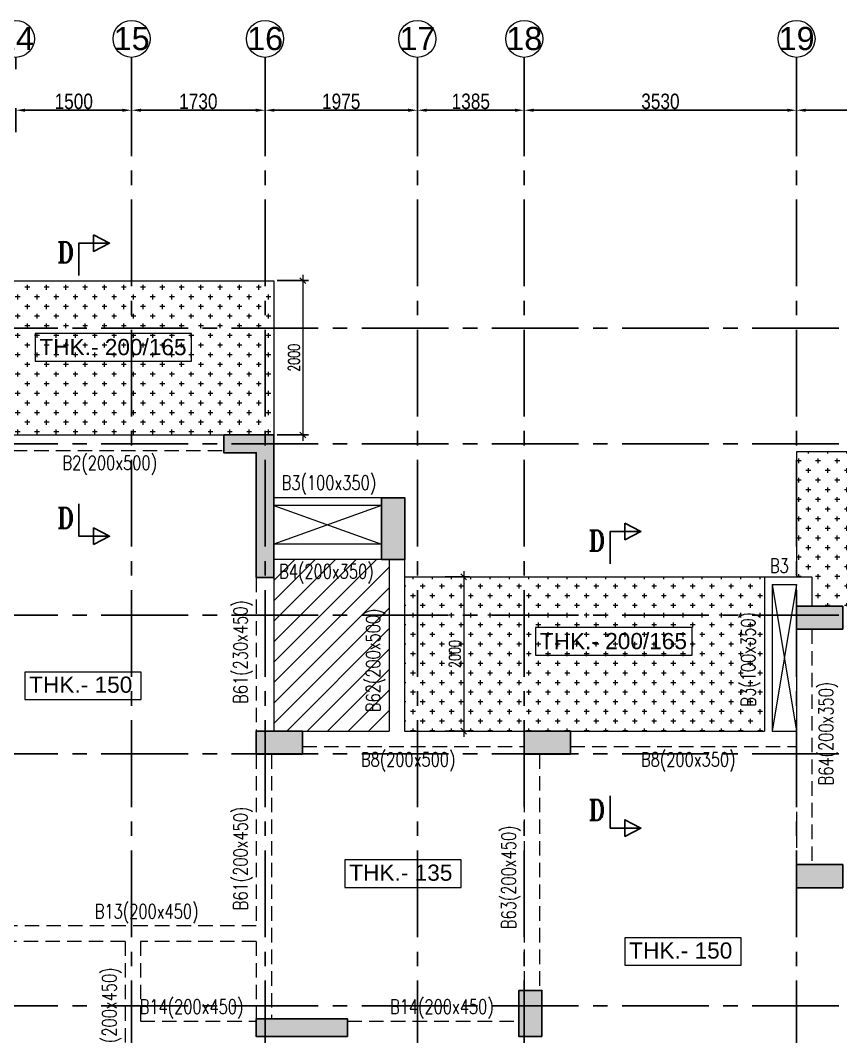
# Model space of a CAD drawing. Header units: millimetres. Extents: x 1255966 to 1543449, y 318653 to 465396.
# Drawn here: x 1384768 to 1395403, y 357228 to 370403 of the extents above; entities that cross this region are included whole.
import ezdxf
from ezdxf.enums import TextEntityAlignment as Align

# ---------------------------------------------------------------- set-up
doc = ezdxf.new("R2010")
doc.units = ezdxf.units.MM
doc.header["$LTSCALE"] = 500
doc.header["$MEASUREMENT"] = 0
doc.header["$PDMODE"] = 34
doc.linetypes.add('HIDDEN', pattern=[0.375, 0.25, -0.125])
doc.linetypes.add('Site$0$CENTER2', pattern=[1.125, 0.75, -0.125, 0.125, -0.125])
doc.layers.get('Defpoints').update_dxf_attribs({"lineweight": 0})
for name, color, linetype, lineweight in [('CALL', 1, 'Continuous', 18), ('CUT OUT', 1, 'Continuous', 13), ('dim-M', 1, 'Continuous', 15), ('GRID NO.', 7, 'Continuous', 20), ('HATCH', 1, 'Continuous', 5), ('TEXT 01', 3, 'Continuous', 15), ('TOWER AREA BEAM..', 3, 'Continuous', 20), ('TOWER COL HATCH', 253, 'Continuous', 20)]:
    doc.layers.add(name, color=color, linetype=linetype, lineweight=lineweight)
for name, color, linetype in [('GRID', 7, 'Continuous'), ('GRID DIM', 7, 'Continuous'), ('S-COLUMN-HATCH', 253, 'Continuous'), ('S-FRAMING PLAN', 4, 'Continuous'), ('sec', 31, 'Continuous'), ('T BEAM N', 3, 'Continuous'), ('TEXT-20', 3, 'Continuous'), ('TOWER AREA COLUMN.', 6, 'Continuous')]:
    doc.layers.add(name, color=color, linetype=linetype)
doc.layers.add('STAIR', color=7, linetype='Continuous', true_color=0x3f4f7f)
doc.styles.add('2MM', font='romans.shx', dxfattribs={"width": 0.7})
doc.styles.add('ABHI', font='arial.ttf')
doc.styles.add('D50', font='arial.ttf', dxfattribs={"width": 0.8})
doc.styles.add('RT', font='romant.shx', dxfattribs={"height": 8})
doc.styles.add('S-T', font='romans.shx')
doc.dimstyles.new('INNER DIM', dxfattribs={"dimtxt": 200, "dimasz": 120, "dimexe": 25, "dimexo": 25, "dimgap": 12, "dimtad": 1, "dimdec": 0, "dimrnd": 5, "dimzin": 0, "dimdsep": 46, "dimtxsty": 'D50', "dimcen": 0.09, "dimdle": 25, "dimclrt": 6, "dimadec": 0, "dimazin": 0, "dimtfac": 1, "dimtdec": 0, "dimtofl": 0, "dimtmove": 1, "dimatfit": 3, "dimfxl": 75, "dimtolj": 1, "dimtzin": 0, "dimarcsym": 0})
doc.dimstyles.new('RAJESH', dxfattribs={"dimtxt": 200, "dimasz": 180, "dimexe": 100, "dimexo": 250, "dimgap": 50, "dimtad": 2, "dimdec": 0, "dimzin": 1, "dimdsep": 46, "dimtxsty": '2MM', "dimblk": 'OBLIQUE', "dimcen": 0, "dimdle": 100, "dimclrd": 1, "dimclre": 1, "dimclrt": 3, "dimadec": 0, "dimazin": 0, "dimtfac": 1, "dimtdec": 0, "dimtix": 1, "dimtmove": 2, "dimatfit": 3, "dimfxl": 1, "dimtolj": 1, "dimlwd": -1, "dimarcsym": 0})
pattern_1 = [(90, (-1381890.62, -304839.69), (-125, 125), [62.5, -187.5]), (180, (-1381859.37, -304808.44), (-125, -125), [62.5, -187.5])]

# ---------------------------------------------------------------- blocks, each defined once
blk = doc.blocks.new('A$Ca8bcdc7a')
at = {"layer": 'HATCH', "ltscale": 10}
h = blk.add_hatch(dxfattribs=at)
h.set_pattern_fill('CROSS', color=1, scale=500, angle=90)
h.set_pattern_definition(pattern_1)
h.paths.add_polyline_path([(5515, 7500), (6165, 7500), (6165, 9500), (2215, 9500), (2100, 9500), (2100, 9000), (2215, 9000), (2215, 7500)])
h = blk.add_hatch(dxfattribs=at)
h.set_pattern_fill('CROSS', color=1, scale=500, angle=90)
h.set_pattern_definition(pattern_1)
h.paths.add_polyline_path([(18045, 7280), (12940, 7280), (12940, 5660), (13140, 5660), (13140, 5280), (18045, 5280)])
h = blk.add_hatch(dxfattribs=at)
h.set_pattern_fill('ANSI31', color=1, scale=1500)
h.set_pattern_definition([(45, (-1381890.62, -304839.69), (-132.582521, 132.582521), [])])
h.paths.add_polyline_path([(6165, 3660), (6685, 3660), (7660, 3660), (7660, 5885), (6165, 5885), (6165, 5650)])
h = blk.add_hatch(dxfattribs=at)
h.set_pattern_fill('CROSS', color=1, scale=500, angle=90)
h.set_pattern_definition(pattern_1)
h.paths.add_polyline_path([(12525, 5660), (7860, 5660), (7860, 3660), (9410, 3660), (10160, 3660), (12525, 3660)])
at = {"layer": 'CUT OUT', "color": 1, "ltscale": 10}
for p, q in [((7560, 6585), (6165, 6085)), ((6165, 6585), (7560, 6085)), ((12625, 5560), (12940, 3660)), ((12940, 5560), (12625, 3660))]:
    blk.add_line(p, q, dxfattribs=at)
at = {"layer": 'S-FRAMING PLAN', "color": 3, "linetype": 'ByBlock', "lineweight": 20, "ltscale": 10}
for p, q in [((2215, 7500), (5515, 7500)), ((7560, 6685), (6165, 6685)), ((7560, 6585), (6165, 6585)), ((7560, 6085), (6165, 6085)), ((7560, 5885), (6165, 5885)), ((7660, 5885), (7660, 3660)), ((7860, 5885), (7860, 3660)), ((6165, 5650), (6165, 3660)), ((12525, 5660), (12525, 3660)), ((12526, 5660), (13140, 5660)), ((12625, 5560), (12625, 3660)), ((12625, 5560), (12940, 5560)), ((12940, 5280), (12940, 5560)), ((12940, 4980), (12940, 3660)), ((6535, 3660), (7660, 3660)), ((7860, 3660), (9410, 3660)), ((10010, 3660), (12525, 3660)), ((12625, 3660), (12940, 3660))]:
    blk.add_line(p, q, dxfattribs=at)
for points in [[(2100, 9000), (2100, 9500), (6165, 9500), (6165, 7500)], [(18045, 5280), (18045, 7280), (12940, 7280), (12940, 5660)], [(7860, 5660), (12525, 5660)], [(13140, 5660), (13140, 5280)]]:
    blk.add_lwpolyline(points, dxfattribs=at)
at = {"layer": 'TOWER AREA BEAM..', "color": 3, "linetype": 'HIDDEN', "ltscale": 1.5}
for p, q in [((2215, 7300), (5515, 7300)), ((5935, 5650), (5935, 3660)), ((13140, 4980), (13140, 1930)), ((6535, 3460), (9410, 3460)), ((10010, 3460), (12940, 3460)), ((12940, 3460), (12940, 1930)), ((5935, 3360), (5935, 1135)), ((6135, 3360), (6135, -70)), ((9410, 3360), (9410, 300)), ((9610, 3360), (9610, 300)), ((5935, 1135), (1830, 1135)), ((4235, 935), (1830, 935)), ((4235, 935), (4235, -1410)), ((5935, 935), (4435, 935)), ((4435, 935), (4435, -100)), ((5935, 935), (5935, -70)), ((4435, -100), (5935, -100)), ((7119, -100), (9340, -100))]:
    blk.add_line(p, q, dxfattribs=at)
blk = doc.blocks.new('GRID MARK')
at = {"layer": 'GRID NO.', "const_width": 50}
blk.add_lwpolyline([(0, -541), (0, -891)], dxfattribs=at)
at = {"layer": 'GRID NO.'}
blk.add_circle((0, 0), 541, dxfattribs=at)
at = {"layer": 'GRID NO.', "style": 'D50', "width": 0.8}
blk.add_attdef('Y1', text='', height=500, dxfattribs=at).set_placement((-33, -267), align=Align.CENTER)
blk = doc.blocks.new('*D24')
at = {"layer": 'Defpoints', "color": 0, "linetype": 'Continuous', "transparency": 16777216}
for p in [(1386211, 258393), (1386211, 258155), (1384711, 258082)]:
    blk.add_point(p, dxfattribs=at)
at = {"layer": 'GRID DIM', "color": 0, "linetype": 'Continuous', "lineweight": -2, "transparency": 16777216}
for p, q in [((1384711, 258107), (1384711, 258418)), ((1386211, 258180), (1386211, 258418))]:
    blk.add_line(p, q, dxfattribs=at)
at = {"layer": 'GRID DIM', "linetype": 'Continuous', "lineweight": -2, "transparency": 16777216}
blk.add_line((1384831, 258393), (1386091, 258393), dxfattribs=at)
at = {"layer": 'GRID DIM', "linetype": 'Continuous', "transparency": 16777216}
for points in [[(1384831, 258413), (1384831, 258373), (1384711, 258393)], [(1386091, 258413), (1386091, 258373), (1386211, 258393)]]:
    blk.add_solid(points, dxfattribs=at)
at = {"layer": 'GRID DIM', "linetype": 'Continuous', "transparency": 16777216, "insert": (1385461, 258507), "char_height": 200, "attachment_point": 5, "style": 'D50'}
blk.add_mtext('\\A1;1500', dxfattribs=at)
blk = doc.blocks.new('*D25')
at = {"layer": 'Defpoints', "color": 0, "linetype": 'Continuous', "transparency": 16777216}
for p in [(1387941, 258393), (1386211, 258155), (1387941, 258155)]:
    blk.add_point(p, dxfattribs=at)
at = {"layer": 'GRID DIM', "color": 0, "linetype": 'Continuous', "lineweight": -2, "transparency": 16777216}
for p, q in [((1386211, 258180), (1386211, 258418)), ((1387941, 258180), (1387941, 258418))]:
    blk.add_line(p, q, dxfattribs=at)
at = {"layer": 'GRID DIM', "linetype": 'Continuous', "lineweight": -2, "transparency": 16777216}
blk.add_line((1386331, 258393), (1387821, 258393), dxfattribs=at)
at = {"layer": 'GRID DIM', "linetype": 'Continuous', "transparency": 16777216}
for points in [[(1386331, 258413), (1386331, 258373), (1386211, 258393)], [(1387821, 258413), (1387821, 258373), (1387941, 258393)]]:
    blk.add_solid(points, dxfattribs=at)
at = {"layer": 'GRID DIM', "linetype": 'Continuous', "transparency": 16777216, "insert": (1387076, 258507), "char_height": 200, "attachment_point": 5, "style": 'D50'}
blk.add_mtext('\\A1;1730', dxfattribs=at)
blk = doc.blocks.new('*D26')
at = {"layer": 'Defpoints', "color": 0, "linetype": 'Continuous', "transparency": 16777216}
for p in [(1389916, 258393), (1387941, 258155), (1389916, 258155)]:
    blk.add_point(p, dxfattribs=at)
at = {"layer": 'GRID DIM', "color": 0, "linetype": 'Continuous', "lineweight": -2, "transparency": 16777216}
for p, q in [((1387941, 258180), (1387941, 258418)), ((1389916, 258180), (1389916, 258418))]:
    blk.add_line(p, q, dxfattribs=at)
at = {"layer": 'GRID DIM', "linetype": 'Continuous', "lineweight": -2, "transparency": 16777216}
blk.add_line((1388061, 258393), (1389796, 258393), dxfattribs=at)
at = {"layer": 'GRID DIM', "linetype": 'Continuous', "transparency": 16777216}
for points in [[(1388061, 258413), (1388061, 258373), (1387941, 258393)], [(1389796, 258413), (1389796, 258373), (1389916, 258393)]]:
    blk.add_solid(points, dxfattribs=at)
at = {"layer": 'GRID DIM', "linetype": 'Continuous', "transparency": 16777216, "insert": (1388928, 258507), "char_height": 200, "attachment_point": 5, "style": 'D50'}
blk.add_mtext('\\A1;1975', dxfattribs=at)
blk = doc.blocks.new('*D27')
at = {"layer": 'Defpoints', "color": 0, "linetype": 'Continuous', "transparency": 16777216}
for p in [(1391301, 258393), (1389916, 258155), (1391301, 258155)]:
    blk.add_point(p, dxfattribs=at)
at = {"layer": 'GRID DIM', "color": 0, "linetype": 'Continuous', "lineweight": -2, "transparency": 16777216}
for p, q in [((1389916, 258180), (1389916, 258418)), ((1391301, 258180), (1391301, 258418))]:
    blk.add_line(p, q, dxfattribs=at)
at = {"layer": 'GRID DIM', "linetype": 'Continuous', "lineweight": -2, "transparency": 16777216}
blk.add_line((1390036, 258393), (1391181, 258393), dxfattribs=at)
at = {"layer": 'GRID DIM', "linetype": 'Continuous', "transparency": 16777216}
for points in [[(1390036, 258413), (1390036, 258373), (1389916, 258393)], [(1391181, 258413), (1391181, 258373), (1391301, 258393)]]:
    blk.add_solid(points, dxfattribs=at)
at = {"layer": 'GRID DIM', "linetype": 'Continuous', "transparency": 16777216, "insert": (1390608, 258507), "char_height": 200, "attachment_point": 5, "style": 'D50'}
blk.add_mtext('\\A1;1385', dxfattribs=at)
blk = doc.blocks.new('*D28')
at = {"layer": 'Defpoints', "color": 0, "linetype": 'Continuous', "transparency": 16777216}
for p in [(1394831, 258393), (1391301, 258155), (1394831, 257871)]:
    blk.add_point(p, dxfattribs=at)
at = {"layer": 'GRID DIM', "color": 0, "linetype": 'Continuous', "lineweight": -2, "transparency": 16777216}
for p, q in [((1391301, 258180), (1391301, 258418)), ((1394831, 257896), (1394831, 258418))]:
    blk.add_line(p, q, dxfattribs=at)
at = {"layer": 'GRID DIM', "linetype": 'Continuous', "lineweight": -2, "transparency": 16777216}
blk.add_line((1391421, 258393), (1394711, 258393), dxfattribs=at)
at = {"layer": 'GRID DIM', "linetype": 'Continuous', "transparency": 16777216}
for points in [[(1391421, 258413), (1391421, 258373), (1391301, 258393)], [(1394711, 258413), (1394711, 258373), (1394831, 258393)]]:
    blk.add_solid(points, dxfattribs=at)
at = {"layer": 'GRID DIM', "linetype": 'Continuous', "transparency": 16777216, "insert": (1393066, 258507), "char_height": 200, "attachment_point": 5, "style": 'D50'}
blk.add_mtext('\\A1;3530', dxfattribs=at)
blk = doc.blocks.new('*D29')
at = {"layer": 'Defpoints', "color": 0, "linetype": 'Continuous', "transparency": 16777216}
for p in [(1397511, 258393), (1394831, 257871), (1397511, 257652)]:
    blk.add_point(p, dxfattribs=at)
at = {"layer": 'GRID DIM', "color": 0, "linetype": 'Continuous', "lineweight": -2, "transparency": 16777216}
for p, q in [((1394831, 257896), (1394831, 258418)), ((1397511, 257677), (1397511, 258418))]:
    blk.add_line(p, q, dxfattribs=at)
at = {"layer": 'GRID DIM', "linetype": 'Continuous', "lineweight": -2, "transparency": 16777216}
blk.add_line((1394951, 258393), (1397391, 258393), dxfattribs=at)
at = {"layer": 'GRID DIM', "linetype": 'Continuous', "transparency": 16777216}
for points in [[(1394951, 258413), (1394951, 258373), (1394831, 258393)], [(1397391, 258413), (1397391, 258373), (1397511, 258393)]]:
    blk.add_solid(points, dxfattribs=at)
at = {"layer": 'GRID DIM', "linetype": 'Continuous', "transparency": 16777216, "insert": (1396171, 258507), "char_height": 200, "attachment_point": 5, "style": 'D50'}
blk.add_mtext('\\A1;2680', dxfattribs=at)
blk = doc.blocks.new('3tgra')
at = {"layer": 'TOWER COL HATCH'}
h = blk.add_hatch(color=253, dxfattribs=at)
h.dxf.hatch_style = 1
h.paths.add_polyline_path([(1387406, 93642), (1388056, 93642), (1388056, 91792), (1387826, 91792), (1387826, 93412), (1387406, 93412)])
h = blk.add_hatch(color=253, dxfattribs=at)
h.dxf.hatch_style = 1
h.paths.add_polyline_path([(1389451, 92027), (1389751, 92027), (1389751, 92827), (1389451, 92827)])
h = blk.add_hatch(color=253, dxfattribs=at)
h.dxf.hatch_style = 1
h.paths.add_polyline_path([(1395431, 91122), (1395431, 91422), (1394831, 91422), (1394831, 91122)])
h = blk.add_hatch(color=253, dxfattribs=at)
h.dxf.hatch_style = 1
h.paths.add_polyline_path([(1388426, 89502), (1388426, 89802), (1387826, 89802), (1387826, 89502)])
h = blk.add_hatch(color=253, dxfattribs=at)
h.dxf.hatch_style = 1
h.paths.add_polyline_path([(1391901, 89502), (1391901, 89802), (1391301, 89802), (1391301, 89502)])
h = blk.add_hatch(color=253, dxfattribs=at)
h.dxf.hatch_style = 1
h.paths.add_polyline_path([(1395431, 87772), (1395431, 88072), (1394831, 88072), (1394831, 87772)])
h = blk.add_hatch(color=253, dxfattribs=at)
h.dxf.hatch_style = 1
h.paths.add_polyline_path([(1391531, 85842), (1391231, 85842), (1391231, 86442), (1391531, 86442)])
h = blk.add_hatch(color=253, dxfattribs=at)
h.dxf.hatch_style = 1
h.paths.add_polyline_path([(1389011, 85842), (1389011, 86072), (1387826, 86072), (1387826, 85842)])
at = {"layer": 'TOWER AREA COLUMN.', "color": 4}
blk.add_lwpolyline([(1387406, 93642), (1388056, 93642), (1388056, 91792), (1387826, 91792), (1387826, 93412), (1387406, 93412), (1387406, 93642)], dxfattribs=at)
for points in [[(1389451, 92027), (1389751, 92027), (1389751, 92827), (1389451, 92827)], [(1395431, 91122), (1395431, 91422), (1394831, 91422), (1394831, 91122)], [(1388426, 89502), (1388426, 89802), (1387826, 89802), (1387826, 89502)], [(1391901, 89502), (1391901, 89802), (1391301, 89802), (1391301, 89502)], [(1395431, 87772), (1395431, 88072), (1394831, 88072), (1394831, 87772)], [(1391531, 85842), (1391231, 85842), (1391231, 86442), (1391531, 86442)], [(1389011, 85842), (1389011, 86072), (1387826, 86072), (1387826, 85842)]]:
    blk.add_lwpolyline(points, close=True, dxfattribs=at)
blk = doc.blocks.new('_Oblique')
at = {"color": 0, "linetype": 'ByBlock', "lineweight": -2}
blk.add_line((-0.5, -0.5), (0.5, 0.5), dxfattribs=at)
blk = doc.blocks.new('*D478')
at = {"layer": 'Defpoints', "color": 0, "ltscale": 100, "transparency": 16777216}
for p in [(1388056, 367028), (1388056, 365028), (1388431, 365028)]:
    blk.add_point(p, dxfattribs=at)
at = {"layer": 'dim-M', "color": 1, "ltscale": 100, "transparency": 16777216}
blk.add_line((1388431, 367103), (1388431, 364953), dxfattribs=at)
at = {"layer": 'dim-M', "color": 1, "lineweight": -2, "ltscale": 100, "transparency": 16777216}
for p, q in [((1388096, 367028), (1388506, 367028)), ((1388096, 365028), (1388506, 365028))]:
    blk.add_line(p, q, dxfattribs=at)
at = {"layer": 'dim-M', "color": 1, "ltscale": 100, "transparency": 16777216, "xscale": 75, "yscale": 75, "zscale": 75}
for p, rotation in [((1388431, 367028), 90), ((1388431, 365028), 270)]:
    blk.add_blockref('_Oblique', p, dxfattribs=dict(at, rotation=rotation))
at = {"layer": 'dim-M', "color": 3, "ltscale": 100, "transparency": 16777216, "insert": (1388316, 366028), "char_height": 150, "attachment_point": 5, "rotation": 90, "style": '2MM'}
blk.add_mtext('\\A1;2000', dxfattribs=at)
blk = doc.blocks.new('*D479')
at = {"layer": 'Defpoints', "color": 0, "ltscale": 100, "transparency": 16777216}
for p in [(1390237, 363188), (1390237, 361188), (1390516, 361188)]:
    blk.add_point(p, dxfattribs=at)
at = {"layer": 'dim-M', "color": 1, "ltscale": 100, "transparency": 16777216}
blk.add_line((1390516, 363263), (1390516, 361113), dxfattribs=at)
at = {"layer": 'dim-M', "color": 1, "lineweight": -2, "ltscale": 100, "transparency": 16777216}
for p, q in [((1390277, 363188), (1390591, 363188)), ((1390277, 361188), (1390591, 361188))]:
    blk.add_line(p, q, dxfattribs=at)
at = {"layer": 'dim-M', "color": 1, "ltscale": 100, "transparency": 16777216, "xscale": 75, "yscale": 75, "zscale": 75}
for p, rotation in [((1390516, 363188), 90), ((1390516, 361188), 270)]:
    blk.add_blockref('_Oblique', p, dxfattribs=dict(at, rotation=rotation))
at = {"layer": 'dim-M', "color": 3, "ltscale": 100, "transparency": 16777216, "insert": (1390401, 362188), "char_height": 150, "attachment_point": 5, "rotation": 90, "style": '2MM'}
blk.add_mtext('\\A1;2000', dxfattribs=at)
blk = doc.blocks.new('A$C23cda4c2')
at = {"layer": 'CALL', "color": 7, "linetype": 'Continuous', "ltscale": 10}
blk.add_lwpolyline([(754, 0), (-754, 0), (-754, -355), (754, -355)], close=True, dxfattribs=at)
at = {"layer": 'TEXT 01', "color": 2, "linetype": 'Continuous', "style": 'ABHI'}
blk.add_text('THK.- 135', height=210, dxfattribs=at).set_placement((-697, -269, -4))
blk = doc.blocks.new('EEE')
at = {"layer": 'GRID', "color": 16, "linetype": 'Site$0$CENTER2', "ltscale": 3}
for points in [[(1386210.6, 258923.2), (1386210.6, 223711.9)], [(1387940.6, 258923.2), (1387940.6, 223711.9)], [(1389915.6, 258923.2), (1389915.6, 223711.9)], [(1391300.6, 258923.2), (1391300.6, 223711.9)], [(1394830.6, 258923.2), (1394830.6, 223711.9)], [(1363880.9, 255568.6), (1442964.5, 255568.6)], [(1363880.9, 254068.6), (1442964.5, 254068.6)], [(1363880.9, 251848.8), (1442964.5, 251848.8)], [(1363880.9, 250048.6), (1442964.5, 250048.6)], [(1363880.9, 246783.6), (1442964.5, 246783.6)]]:
    blk.add_lwpolyline(points, dxfattribs=at)
at = {"layer": 'GRID NO.'}
ref = blk.add_blockref('GRID MARK', (1384710.6, 259318.5), dxfattribs=dict(at, xscale=0.4435200000032785, yscale=0.4435200000032785, zscale=0.4435200000032785))
ref.add_attrib('Y1', '14', dxfattribs={"height": 300, "style": 'D50'}).set_placement((1384711.7, 259172.9), align=Align.CENTER)
ref = blk.add_blockref('GRID MARK', (1386210.6, 259318.5), dxfattribs=dict(at, xscale=0.4435200000032785, yscale=0.4435200000032785, zscale=0.4435200000032785))
ref.add_attrib('Y1', '15', dxfattribs={"height": 300, "style": 'D50'}).set_placement((1386211.7, 259172.9), align=Align.CENTER)
ref = blk.add_blockref('GRID MARK', (1387940.6, 259318.5), dxfattribs=dict(at, xscale=0.4435200000032785, yscale=0.4435200000032785, zscale=0.4435200000032785))
ref.add_attrib('Y1', '16', dxfattribs={"height": 300, "style": 'D50'}).set_placement((1387941.7, 259172.9), align=Align.CENTER)
ref = blk.add_blockref('GRID MARK', (1389915.6, 259318.5), dxfattribs=dict(at, xscale=0.4435200000032785, yscale=0.4435200000032785, zscale=0.4435200000032785))
ref.add_attrib('Y1', '17', dxfattribs={"height": 300, "style": 'D50'}).set_placement((1389916.7, 259172.9), align=Align.CENTER)
ref = blk.add_blockref('GRID MARK', (1391300.6, 259318.5), dxfattribs=dict(at, xscale=0.4435200000032785, yscale=0.4435200000032785, zscale=0.4435200000032785))
ref.add_attrib('Y1', '18', dxfattribs={"height": 300, "style": 'D50'}).set_placement((1391301.7, 259172.9), align=Align.CENTER)
ref = blk.add_blockref('GRID MARK', (1394830.6, 259318.5), dxfattribs=dict(at, xscale=0.4435200000032785, yscale=0.4435200000032785, zscale=0.4435200000032785))
ref.add_attrib('Y1', '19', dxfattribs={"height": 300, "style": 'D50'}).set_placement((1394831.7, 259172.9), align=Align.CENTER)
at = {"layer": 'GRID DIM', "color": 0, "linetype": 'Continuous'}
for base, p1, p2, picture, middle in [((1386210.6, 258393.3), (1384710.6, 258082.3), (1386210.6, 258155.3), '*D24', (1385460.6, 258507.4)), ((1387940.6, 258393.3), (1386210.6, 258155.3), (1387940.6, 258155.3), '*D25', (1387075.6, 258507.5)), ((1389915.6, 258393.3), (1387940.6, 258155.3), (1389915.6, 258155.3), '*D26', (1388928.1, 258507.4)), ((1391300.6, 258393.3), (1389915.6, 258155.3), (1391300.6, 258155.3), '*D27', (1390608.1, 258507.5)), ((1394830.6, 258393.3), (1391300.6, 258155.3), (1394830.6, 257871.3), '*D28', (1393065.6, 258507.5)), ((1397510.6, 258393.3), (1394830.6, 257871.3), (1397510.6, 257651.5), '*D29', (1396170.6, 258507.4))]:
    dim = blk.add_linear_dim(base=base, p1=p1, p2=p2, dimstyle='INNER DIM', override={"dimclrd": 256, "dimclrt": 256}, dxfattribs=at)
    dim.commit()
    dim.dimension.update_dxf_attribs({"geometry": picture, "text_midpoint": middle})

msp = doc.modelspace()

# ---------------------------------------------------------------- linework, layer by layer
at = {"layer": 'CALL', "color": 7, "linetype": 'Continuous', "ltscale": 10}
for points in [[(1386988.9, 366341.4), (1384958.9, 366341.4), (1384958.9, 365986), (1386988.9, 365986)], [(1393476, 362530.1), (1391446, 362530.1), (1391446, 362174.6), (1393476, 362174.6)]]:
    msp.add_lwpolyline(points, close=True, dxfattribs=at)
at = {"layer": 'CALL', "color": 7, "linetype": 'Continuous', "ltscale": 10, "elevation": -0.2}
for points in [[(1386334.1, 361954.9), (1384826, 361954.9), (1384826, 361599.4), (1386334.1, 361599.4)], [(1394112.4, 358509), (1392604.3, 358509), (1392604.3, 358153.6), (1394112.4, 358153.6)]]:
    msp.add_lwpolyline(points, close=True, dxfattribs=at)
at = {"layer": 'sec', "color": 4}
for points in [[(1385717.6, 367622.4), (1385717.6, 367408.1), (1385926.3, 367515.3), (1385717.6, 367622.4)], [(1385926.3, 367515.3), (1385527.4, 367515.3), (1385527.4, 367095.3)], [(1385926.3, 363715.8), (1385527.4, 363715.8), (1385527.4, 364135.8)], [(1385717.6, 363608.7), (1385717.6, 363823), (1385926.3, 363715.8), (1385717.6, 363608.7)], [(1392813.7, 363777.6), (1392414.8, 363777.6), (1392414.8, 363357.6)], [(1392605.1, 363884.7), (1392605.1, 363670.4), (1392813.7, 363777.6), (1392605.1, 363884.7)], [(1392813.7, 359931.7), (1392414.8, 359931.7), (1392414.8, 360351.7)], [(1392605.1, 359824.5), (1392605.1, 360038.8), (1392813.7, 359931.7), (1392605.1, 359824.5)]]:
    msp.add_lwpolyline(points, dxfattribs=at)

# ---------------------------------------------------------------- block references
at = {"layer": 'CUT OUT', "color": 4}
msp.add_blockref('3tgra', (0, 271386.2), dxfattribs=at)
at = {"layer": 'GRID', "color": 4}
msp.add_blockref('EEE', (0, 110844.1), dxfattribs=at)
at = {"layer": 'S-COLUMN-HATCH', "color": 4, "ltscale": 10}
msp.add_blockref('A$Ca8bcdc7a', (1381890.6, 357527.7), dxfattribs=at)
at = {"layer": 'STAIR', "color": 4, "ltscale": 10}
msp.add_blockref('A$C23cda4c2', (1389729.9, 359518.1), dxfattribs=at)

# ---------------------------------------------------------------- texts
at = {"layer": 'T BEAM N', "color": 7, "lineweight": 0, "style": 'S-T', "width": 0.75}
for s, p in [('B2(200x500)', (1385315, 364573.7)), ('B3(100x350)', (1388156.6, 364316.1)), ('B4(200x350)', (1388123.1, 363166)), ('B3', (1394485.8, 363239.5)), ('B8(200x500)', (1389183.6, 360728.3)), ('B8(200x350)', (1392814.5, 360728.3)), ('B13(200x450)', (1385733.7, 358759.4)), ('B14(200x450)', (1386315.7, 357524.6)), ('B14(200x450)', (1389561, 357524.6))]:
    msp.add_text(s, height=185, dxfattribs=at).set_placement(p)
for s, p in [('B61(230x450)', (1387715.2, 361542.8)), ('B62(200x500)', (1389435.3, 361434.9)), ('B3(100x350)', (1394296.8, 361507.8)), ('B64(200x350)', (1395304.4, 360485.3)), ('B61(200x450)', (1387715.2, 358867.3)), ('B63(200x450)', (1391190.2, 358622.3)), ('B57(200x450)', (1386016.1, 356782.1))]:
    msp.add_text(s, height=185, rotation=90, dxfattribs=at).set_placement(p)
at = {"layer": 'TEXT 01', "color": 2, "linetype": 'Continuous', "style": 'ABHI'}
for s, p in [('THK.- 200/165', (1385016, 366062.2, -4.5)), ('THK.- 200/165', (1391503.1, 362250.9, -4.5)), ('THK.- 150', (1384883.1, 361685.5, -4.7)), ('THK.- 150', (1392661.5, 358239.7, -4.7))]:
    msp.add_text(s, height=210, dxfattribs=at).set_placement(p)
at = {"layer": 'TEXT-20', "color": 4, "lineweight": 20, "ltscale": 0.2, "style": 'RT', "width": 0.85}
for p in [(1385245.5, 367259.3), (1385245.5, 363816.3), (1392132.9, 363521.6), (1392132.9, 360032.2)]:
    msp.add_text('D', height=272.2, dxfattribs=at).set_placement(p)

# ---------------------------------------------------------------- dimensions: what is measured, and where the dimension line sits
at = {"layer": 'dim-M', "ltscale": 100}
for base, p1, p2, picture, middle in [((1388431.5, 365027.7), (1388055.6, 367027.7), (1388055.6, 365027.7), '*D478', (1388431.5, 366027.7)), ((1390516.5, 361187.9), (1390236.6, 363187.9), (1390236.6, 361187.9), '*D479', (1390516.5, 362187.9))]:
    dim = msp.add_linear_dim(base=base, p1=p1, p2=p2, angle=90, dimstyle='RAJESH', override={"dimtxt": 150, "dimasz": 75, "dimexe": 75, "dimexo": 40, "dimgap": 40, "dimdle": 75, "dimtmove": 1}, dxfattribs=at)
    dim.commit()
    dim.dimension.update_dxf_attribs({"geometry": picture, "text_midpoint": middle, "dimtype": 160})

doc.saveas('drawing.dxf')
